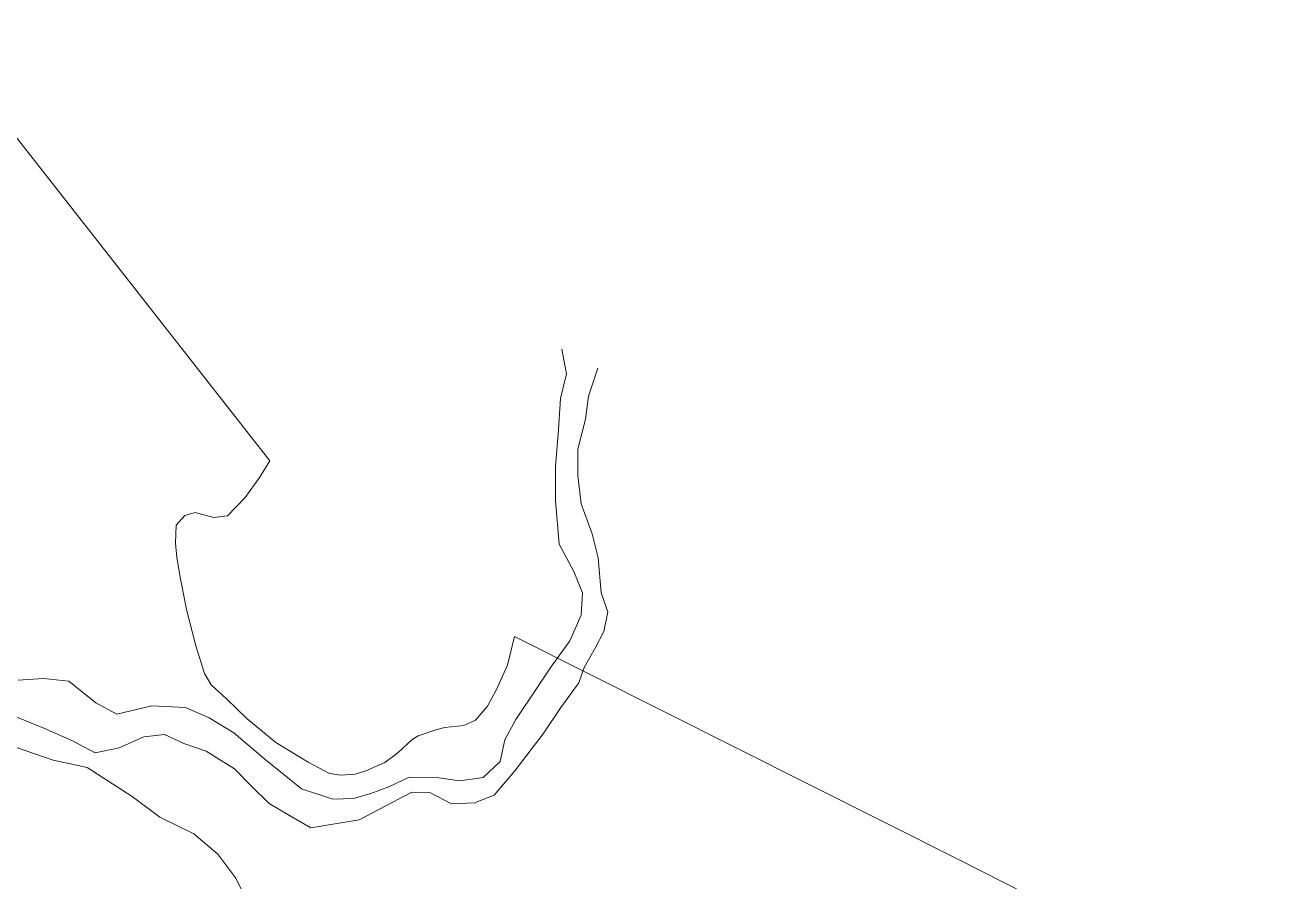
# Model space of a CAD drawing. Header units: millimetres. Extents: x 396621004 to 402046651, y 6785344214 to 6789799943.
# Drawn here: x 398009585 to 398659043, y 6788997244 to 6789444121 of the extents above; entities that cross this region are included whole.
import ezdxf

# ---------------------------------------------------------------- set-up
doc = ezdxf.new("R2010")
doc.units = ezdxf.units.MM
doc.header["$MEASUREMENT"] = 0
doc.layers.add('02 Hallinnolliset rajat_Kynä_nro__2', color=8, linetype='Continuous', lineweight=15)
doc.layers.add('02 Korkeuskayrat_Kynä_nro__2', color=8, linetype='Continuous', lineweight=15)
doc.layers.add('02 Maaston rajat_Kynä_nro__82', color=7, linetype='Continuous', lineweight=20, true_color=0xaaaaaa)

msp = doc.modelspace()

# ---------------------------------------------------------------- linework, layer by layer
at = {"layer": '02 Hallinnolliset rajat_Kynä_nro__2', "color": 8, "linetype": 'Continuous', "lineweight": 15, "flags": 128}
msp.add_lwpolyline([(398755543.42, 6788877071.76), (398496570.36, 6789008511.83), (398265024.33, 6789124898.46), (398261267.43, 6789110025.06), (398255463.62, 6789096882.05), (398250948.61, 6789088590.15), (398244563.57, 6789081268.48), (398238557.59, 6789078487.84), (398228643.09, 6789077457.61), (398223917.49, 6789076227.33), (398214744.27, 6789072996.59), (398211509.63, 6789071096.15), (398204130.62, 6789064124.56), (398197315.98, 6789059213.43), (398187418.33, 6789054852.44), (398181850.38, 6789053012.01), (398174286.04, 6789052471.89), (398168465.38, 6789053442.11), (398157405.29, 6789059253.44), (398140465.57, 6789069605.81), (398125564.34, 6789081978.64), (398114773.79, 6789092311.01), (398106746.17, 6789099652.69), (398103216.71, 6789105664.06), (398098676.42, 6789120007.34), (398093782.35, 6789138981.68), (398090514.02, 6789155945.56), (398088761.93, 6789166207.91), (398088130.16, 6789173649.61), (398088458.68, 6789182991.75), (398092965.27, 6789188022.9), (398098347.91, 6789189583.26), (398108060.24, 6789186942.66), (398115194.97, 6789187932.88), (398124444.01, 6789197485.07), (398131924.1, 6789207947.46), (398137407.82, 6789216559.43), (397958938.46, 6789444121.49)], dxfattribs=at)
at = {"layer": '02 Korkeuskayrat_Kynä_nro__2', "color": 8, "linetype": 'Continuous', "lineweight": 15, "flags": 128}
for points in [[(398005368.97, 6789082888.85), (398019385.72, 6789077107.53), (398034008.97, 6789070716.07), (398046223.09, 6789064134.56), (398058824.7, 6789066745.16), (398071620.04, 6789072566.49), (398082427.43, 6789073786.77), (398092434.59, 6789068995.67), (398104050.64, 6789065004.76), (398118867.63, 6789055812.66), (398127687.07, 6789046820.6), (398136910.83, 6789037828.54), (398147524.48, 6789031437.08), (398158736.21, 6789025045.62), (398183939.41, 6789029276.58), (398211341.16, 6789043729.89), (398220741.82, 6789043539.85), (398232155.71, 6789037548.48), (398244159.24, 6789038168.62), (398254360.14, 6789042179.54), (398265150.68, 6789054802.42), (398279925.55, 6789074036.82), (398289115.63, 6789087859.99), (398298499.44, 6789100672.92), (398301287.63, 6789108684.75), (398307276.76, 6789119097.13), (398311463.26, 6789127509.06), (398313653.37, 6789137721.39), (398310233.42, 6789147723.68), (398308607.68, 6789165937.85), (398305389.89, 6789178540.73), (398299762.97, 6789194144.3), (398297943.49, 6789208947.69), (398297918.22, 6789222760.85), (398301902.55, 6789238374.42), (398303486.17, 6789250387.17), (398308464.48, 6789265000.51)], [(398130567.92, 6788976314.47), (398119592.05, 6788998839.62), (398110149.27, 6789011292.47), (398097623.48, 6789021874.89), (398080009.88, 6789030696.91), (398065479.29, 6789041369.35), (398042146.1, 6789056462.8), (398024296.64, 6789060283.68), (398004594, 6789067195.26)]]:
    msp.add_lwpolyline(points, dxfattribs=at)
at = {"layer": '02 Maaston rajat_Kynä_nro__82', "color": 253, "linetype": 'Continuous', "lineweight": 20, "true_color": 0xaaaaaa, "flags": 128}
msp.add_lwpolyline([(398289646.31, 6789274802.76), (398292063.86, 6789261979.82), (398288879.77, 6789249166.89), (398287902.64, 6789232953.18), (398286327.44, 6789213538.74), (398286352.71, 6789195724.66), (398288189.04, 6789173109.49), (398295812.33, 6789158916.24), (398300428.43, 6789147713.68), (398299645.04, 6789136101.02), (398293866.5, 6789122687.96), (398283884.61, 6789108864.79), (398276295.01, 6789097442.18), (398265706.63, 6789081618.56), (398259919.67, 6789071006.13), (398257535.81, 6789059593.52), (398248547.9, 6789051381.64), (398236342.2, 6789049561.23), (398225534.81, 6789051151.59), (398209926.01, 6789051531.68), (398199329.2, 6789046510.53), (398189928.54, 6789042899.7), (398180923.79, 6789040289.1), (398170116.4, 6789040069.05), (398153901.1, 6789045450.29), (398134670.18, 6789060843.81), (398118640.19, 6789074626.96), (398105625.84, 6789082418.74), (398093411.72, 6789087809.98), (398075798.11, 6789088790.2), (398057594.86, 6789084359.19), (398046585.31, 6789090350.56), (398032560.13, 6789101543.12), (398019352.03, 6789102923.43), (398006143.93, 6789102103.25)], dxfattribs=at)

doc.saveas('drawing.dxf')
